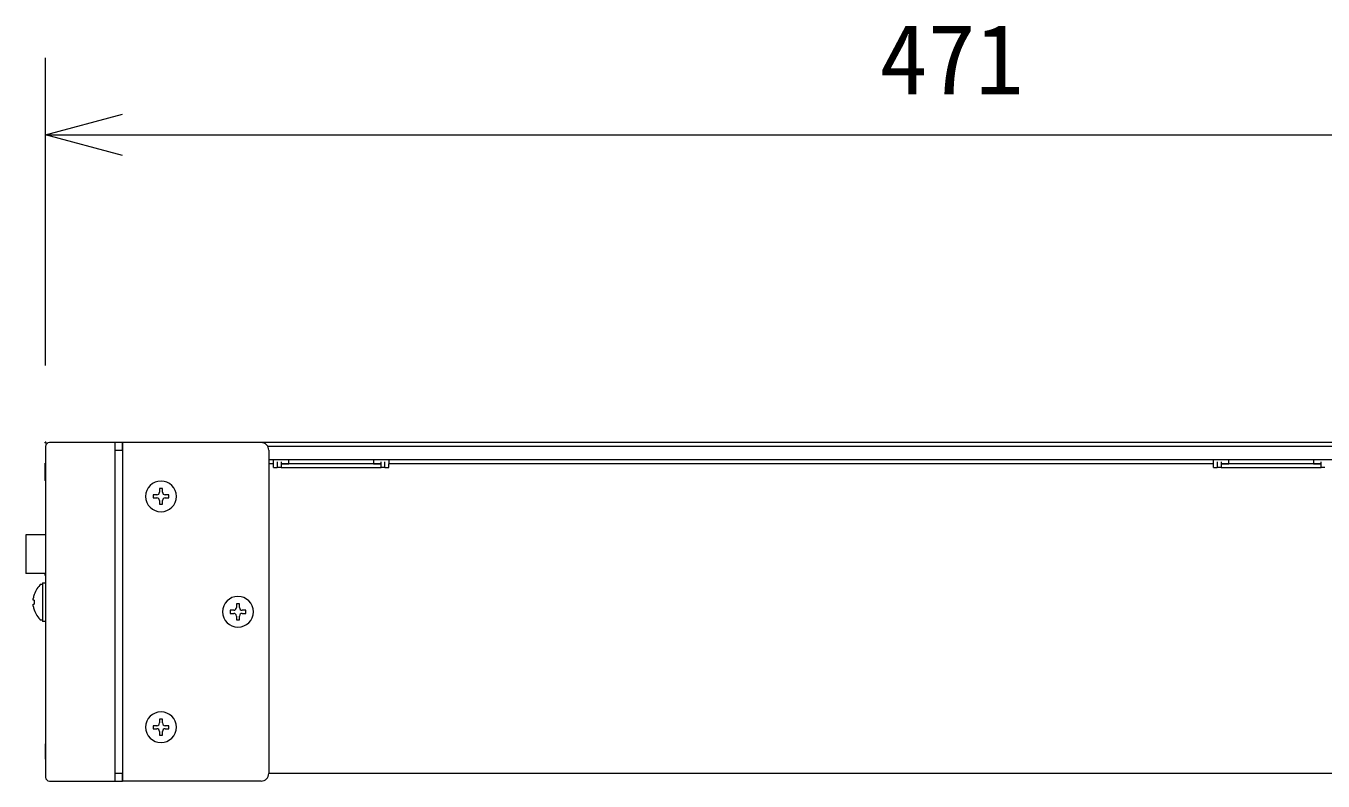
# Model space of a CAD drawing. Units: millimetres, scale not verified. Extents: x -62 to 63, y -117 to 117.
# Drawn here: x 4.22 to 37.93, y 67.56 to 87.2 of the extents above; entities that cross this region are included whole.
import ezdxf
from ezdxf.enums import TextEntityAlignment as Align

# ---------------------------------------------------------------- set-up
doc = ezdxf.new("R2010")
doc.units = ezdxf.units.MM
doc.header["$LTSCALE"] = 0.125
doc.header["$PDMODE"] = 32
doc.header["$PDSIZE"] = 0.025
for name, color, linetype, lineweight in [('0-0_0', 7, 'Continuous', 18), ('0-4_GAIKEI', 1, 'Continuous', 18), ('0-5_SUNPO', 7, 'Continuous', 18)]:
    doc.layers.add(name, color=color, linetype=linetype, lineweight=lineweight)
doc.layers.add('0-6_DEFPOINTS', color=7, linetype='Continuous')
doc.styles.add('ＭＳ ゴシック', font='')
doc.styles.get('ＭＳ ゴシック').set_extended_font_data('MS Gothic')

# ---------------------------------------------------------------- blocks, each defined once
blk = doc.blocks.new('_OPEN30')
at = {"layer": '0-0_0'}
blk.add_line((0, 0), (-1, 0), dxfattribs=at)
blk.add_lwpolyline([(-1, 0.26795), (0, 0), (-1, -0.26795)], dxfattribs=at)
blk = doc.blocks.new('D9')
at = {"layer": '0-5_SUNPO'}
for p, q in [((-1.6613, 63.8087), (-1.6613, 71.8087)), ((45.4387, 63.8087), (45.4387, 71.8087)), ((0.3387, 69.8087), (43.4387, 69.8087))]:
    blk.add_line(p, q, dxfattribs=at)
at = {"layer": '0-6_DEFPOINTS'}
for p in [(45.4387, 69.8087), (-1.6613, 61.8087), (45.4387, 61.8087)]:
    blk.add_point(p, dxfattribs=at)
at = {"layer": '0-5_SUNPO', "xscale": 2, "yscale": 2, "rotation": 180}
blk.add_blockref('_OPEN30', (-1.6613, 69.8087), dxfattribs=at)
at = {"layer": '0-5_SUNPO', "xscale": 2, "yscale": 2}
blk.add_blockref('_OPEN30', (45.4387, 69.8087), dxfattribs=at)
at = {"layer": '0-5_SUNPO', "style": 'ＭＳ ゴシック'}
blk.add_text('471', height=1.833, dxfattribs=at).set_placement((20.0137, 70.3087), align=Align.BOTTOM_LEFT)

msp = doc.modelspace()

# ---------------------------------------------------------------- linework, layer by layer
at = {"layer": '0-4_GAIKEI', "color": 7}
for p, q in [((4.7282, 76.265), (4.7282, 67.665)), ((6.5282, 76.365), (4.8282, 76.365)), ((6.7282, 76.365), (6.5282, 76.365)), ((6.5282, 76.365), (6.5282, 76.165)), ((6.7282, 76.165), (6.7282, 76.365)), ((6.7284, 76.365), (6.7282, 76.365)), ((10.3282, 76.365), (6.7284, 76.365)), ((6.7284, 76.365), (6.7284, 67.565)), ((48.108, 76.365), (10.3282, 76.365)), ((6.5282, 76.165), (6.5282, 67.765)), ((6.5282, 76.165), (6.7282, 76.165)), ((6.7282, 76.165), (6.7282, 67.765)), ((10.5282, 76.165), (10.5282, 67.765)), ((4.7182, 75.6202), (4.7169, 75.6202)), ((4.7182, 75.3762), (4.7182, 75.3734)), ((4.7182, 75.3762), (4.7282, 75.3762)), ((4.7282, 75.3666), (4.7182, 75.3666)), ((4.7182, 75.3666), (4.7182, 75.3656)), ((4.7282, 75.3656), (4.7182, 75.3656)), ((4.7169, 68.5348), (4.7282, 68.5348)), ((4.7169, 68.5085), (4.7182, 68.5085)), ((4.7169, 68.508), (4.7182, 68.508)), ((4.7182, 68.5322), (4.7282, 68.5322)), ((4.7182, 68.5322), (4.7182, 68.506)), ((4.7182, 68.5024), (4.7182, 68.1348)), ((4.7182, 68.5024), (4.7282, 68.5024)), ((4.7169, 68.4094), (4.7182, 68.4094)), ((4.7169, 68.4085), (4.7182, 68.4085)), ((4.7169, 68.4064), (4.7182, 68.4064)), ((4.7169, 68.4059), (4.7182, 68.4059)), ((4.7169, 68.4046), (4.7182, 68.4046)), ((4.7169, 68.4042), (4.7182, 68.4042)), ((4.7169, 68.3629), (4.7182, 68.3629)), ((4.7182, 68.1315), (4.7169, 68.1315)), ((4.7282, 68.1311), (4.7169, 68.1311)), ((4.7182, 68.1294), (4.7169, 68.1294)), ((4.7282, 68.1289), (4.7169, 68.1289)), ((4.7282, 68.1285), (4.7169, 68.1285)), ((4.7182, 68.1348), (4.7282, 68.1348)), ((6.5282, 67.765), (6.5282, 67.565)), ((6.7282, 67.765), (6.5282, 67.765)), ((6.7282, 67.565), (6.7282, 67.765)), ((51.7282, 67.765), (10.5282, 67.765)), ((4.8282, 67.565), (6.5282, 67.565)), ((6.5282, 67.565), (6.7282, 67.565))]:
    msp.add_line(p, q, dxfattribs=at)
at = {"layer": '0-4_GAIKEI'}
for p, q in [((48.108, 76.2648), (10.5015, 76.2648)), ((48.108, 75.915), (10.5282, 75.915)), ((10.6482, 75.8148), (10.6482, 75.915)), ((10.7482, 75.865), (10.7482, 75.715)), ((10.8482, 75.865), (10.8482, 75.815)), ((10.8486, 75.865), (10.8486, 75.815)), ((11.0486, 75.815), (11.0486, 75.915)), ((13.4478, 75.815), (13.4478, 75.865)), ((13.4482, 75.815), (13.4482, 75.865)), ((13.5482, 75.715), (13.5482, 75.865)), ((13.6482, 75.915), (13.6482, 75.8148)), ((35.1782, 75.865), (35.1782, 75.715)), ((35.2782, 75.865), (35.2782, 75.815)), ((37.8778, 75.815), (37.8778, 75.865)), ((37.8782, 75.815), (37.8782, 75.865)), ((10.6482, 75.8148), (10.5282, 75.8148)), ((10.6482, 75.715), (10.6482, 75.8148)), ((10.6482, 75.715), (10.7482, 75.715)), ((10.8486, 75.815), (11.0486, 75.815)), ((13.2478, 75.815), (11.0486, 75.815)), ((13.5482, 75.7148), (13.4482, 75.7148)), ((13.5482, 75.715), (13.5482, 75.7148)), ((13.5482, 75.715), (13.6482, 75.715)), ((35.0782, 75.8148), (13.6482, 75.8148)), ((13.6482, 75.715), (13.6482, 75.8148)), ((35.0782, 75.715), (35.1782, 75.715)), ((35.4696, 75.815), (35.2782, 75.815)), ((35.2782, 75.815), (35.2782, 75.7148)), ((37.8782, 75.815), (37.6867, 75.815)), ((7.5232, 75.005), (7.5232, 74.925)), ((7.6182, 75.005), (7.5232, 75.005)), ((7.5232, 74.925), (7.6182, 74.925)), ((7.6882, 74.855), (7.6882, 74.76)), ((7.7682, 75.075), (7.7682, 75.17)), ((7.7682, 74.76), (7.7682, 74.855)), ((7.9332, 75.005), (7.8382, 75.005)), ((7.8382, 74.925), (7.9332, 74.925)), ((7.9332, 74.925), (7.9332, 75.005)), ((7.6882, 74.76), (7.7682, 74.76)), ((4.7282, 72.965), (4.2182, 72.965)), ((4.7182, 72.9052), (4.7182, 72.965)), ((4.7182, 72.9052), (4.7282, 72.9052)), ((4.6138, 72.685), (4.6482, 72.685)), ((4.6482, 72.715), (4.7282, 72.715)), ((4.6482, 72.715), (4.6482, 71.715)), ((4.4083, 72.165), (4.4335, 72.165)), ((4.4335, 72.415), (4.4313, 72.415)), ((9.6882, 72.17), (9.6882, 72.075)), ((9.7682, 72.17), (9.6882, 72.17)), ((9.7682, 72.075), (9.7682, 72.17)), ((4.4335, 72.015), (4.4313, 72.015)), ((9.5232, 72.005), (9.5232, 71.925)), ((9.6182, 72.005), (9.5232, 72.005)), ((9.5232, 71.925), (9.6182, 71.925)), ((9.6882, 71.855), (9.6882, 71.76)), ((9.7682, 71.76), (9.7682, 71.855)), ((9.9332, 72.005), (9.8382, 72.005)), ((9.8382, 71.925), (9.9332, 71.925)), ((9.9332, 71.925), (9.9332, 72.005)), ((4.6482, 71.745), (4.6138, 71.745)), ((4.7282, 71.715), (4.6482, 71.715)), ((9.6882, 71.76), (9.7682, 71.76)), ((7.7682, 69.075), (7.7682, 69.17)), ((7.5232, 69.005), (7.5232, 68.925)), ((7.6182, 69.005), (7.5232, 69.005)), ((7.5232, 68.925), (7.6182, 68.925)), ((7.6882, 68.855), (7.6882, 68.76)), ((7.7682, 68.76), (7.7682, 68.855)), ((7.9332, 69.005), (7.8382, 69.005)), ((7.8382, 68.925), (7.9332, 68.925)), ((7.9332, 68.925), (7.9332, 69.005)), ((7.6882, 68.76), (7.7682, 68.76))]:
    msp.add_line(p, q, dxfattribs=at)
for points in [[(13.2478, 75.915), (13.2478, 75.815), (13.4478, 75.815)], [(35.0782, 75.715), (35.0782, 75.8148), (35.0782, 75.915)], [(35.2786, 75.865), (35.2786, 75.815), (35.4786, 75.815)], [(37.6778, 75.815), (35.4786, 75.815), (35.4786, 75.915)], [(37.6778, 75.915), (37.6778, 75.815), (37.8778, 75.815)], [(10.8482, 75.7148), (10.7482, 75.7148), (10.7482, 75.715)], [(10.8482, 75.7148), (13.4482, 75.7148), (13.4482, 75.815), (13.2567, 75.815)], [(11.0396, 75.815), (10.8482, 75.815), (10.8482, 75.7148)], [(35.2782, 75.7148), (35.1782, 75.7148), (35.1782, 75.715)], [(35.2782, 75.7148), (37.8782, 75.7148), (37.8782, 75.815)], [(37.9782, 75.715), (37.9782, 75.7148), (37.8782, 75.7148)], [(7.7682, 75.17), (7.6882, 75.17), (7.6882, 75.075)], [(4.7282, 73.965), (4.2182, 73.965), (4.2182, 72.965)], [(4.4335, 72.265), (4.4083, 72.265), (4.4058, 72.2688), (4.405, 72.2796), (4.4058, 72.2959), (4.4083, 72.315)], [(4.4083, 72.115), (4.4058, 72.1341), (4.405, 72.1503), (4.4058, 72.1612), (4.4083, 72.165)], [(7.7682, 69.17), (7.6882, 69.17), (7.6882, 69.075)]]:
    msp.add_lwpolyline(points, dxfattribs=at)
at = {"layer": '0-4_GAIKEI', "color": 7}
for points in [[(4.7182, 75.3762), (4.7182, 75.8261), (4.7282, 75.8261)], [(4.7182, 75.3666), (4.7182, 75.3734), (4.7282, 75.3734)], [(10.3282, 67.565), (6.7284, 67.565), (6.7282, 67.565)]]:
    msp.add_lwpolyline(points, dxfattribs=at)
for centre, radius, start, end in [((4.8282, 76.265), 0.1, 90, 180), ((10.3282, 76.165), 0.2, 0, 90), ((10.3282, 67.765), 0.2, 270, 0), ((4.8282, 67.665), 0.1, 180, 270)]:
    msp.add_arc(centre, radius, start, end, dxfattribs=at)
at = {"layer": '0-4_GAIKEI'}
for centre, radius, start, end in [((7.7282, 74.965), 0.4, 0, 180), ((7.7282, 74.965), 0.4, 180, 0), ((7.6182, 75.075), 0.07, 270, 360), ((7.6182, 74.855), 0.07, 0, 90), ((7.8382, 75.075), 0.07, 180, 270), ((7.8382, 74.855), 0.07, 90, 180), ((5.0182, 72.215), 0.62, 130.70613, 161.18094), ((5.0182, 72.215), 0.618, 161.11712, 170.6876), ((5.0182, 72.215), 0.5869, 175.11249, 184.88751), ((9.7282, 71.965), 0.4, 0, 180), ((5.0182, 72.215), 0.618, 189.3124, 198.88288), ((5.0182, 72.215), 0.62, 198.81906, 229.29387), ((9.7282, 71.965), 0.4, 180, 0), ((9.6182, 72.075), 0.07, 270, 360), ((9.6182, 71.855), 0.07, 0, 90), ((9.8382, 72.075), 0.07, 180, 270), ((9.8382, 71.855), 0.07, 90, 180), ((7.7282, 68.965), 0.4, 0, 180), ((7.7282, 68.965), 0.4, 180, 0), ((7.6182, 69.075), 0.07, 270, 360), ((7.6182, 68.855), 0.07, 0, 90), ((7.8382, 69.075), 0.07, 180, 270), ((7.8382, 68.855), 0.07, 90, 180)]:
    msp.add_arc(centre, radius, start, end, dxfattribs=at)

# ---------------------------------------------------------------- block references
at = {"layer": '0-5_SUNPO'}
msp.add_blockref('D9', (6.3895, 14.5563), dxfattribs=at)

doc.saveas('drawing.dxf')
